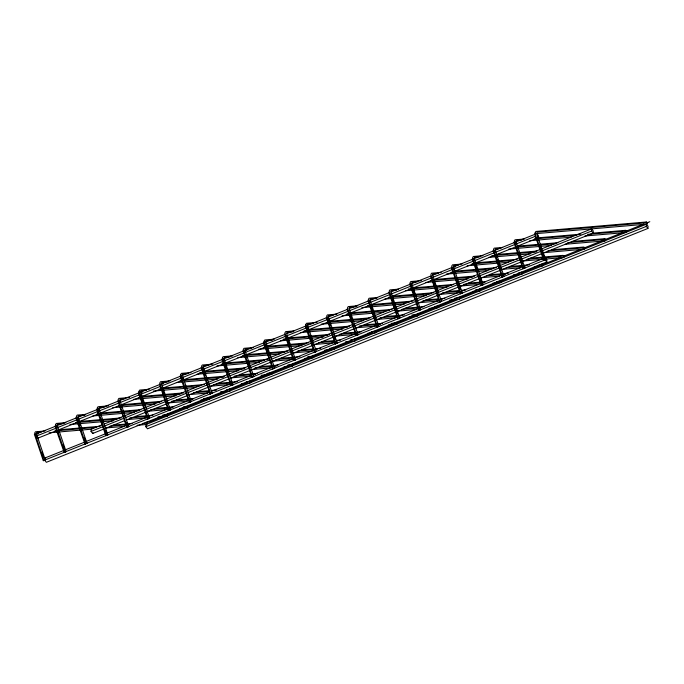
<?xml version="1.0" encoding="UTF-8"?>
<svg xmlns="http://www.w3.org/2000/svg" width="684" height="684" viewBox="0 0 684 684"><rect width="100%" height="100%" fill="white"/><g stroke="black" fill="none" stroke-linecap="round" stroke-linejoin="round"><path stroke-width="1.03" d="M164.22 416.094L149.36 422.045L145.863 422.344L147.214 423.02L146.607 424.473L137.065 425.294M168.042 415.539L167.512 414.034M188.365 405.689L188.912 406.322L188.314 407.784L179.832 408.51M209.218 397.344L209.766 397.977L209.167 399.43L200.686 400.157M229.268 388.957L230.619 389.632L230.012 391.086L220.47 391.906M251.447 382.151L251.473 381.279L250.122 380.612M271.77 372.293L272.326 372.934L271.719 374.387L261.117 375.302M292.624 363.948L293.171 364.589L292.572 366.043L284.091 366.769M312.673 355.569L314.024 356.236L313.426 357.698L304.944 358.425M333.527 347.216L334.878 347.891L334.271 349.344L324.729 350.165M354.38 338.871L355.731 339.546L355.124 341L345.582 341.812M376.029 330.56L376.585 331.193L375.978 332.655L367.496 333.373M396.882 322.207L397.43 322.848L396.831 324.301L388.35 325.028M417.736 313.862L418.283 314.503L417.685 315.957L409.203 316.683M437.786 305.483L439.137 306.15L438.529 307.603L428.988 308.424M459.434 297.164L459.99 297.805L459.383 299.259L449.841 300.079M479.484 288.785L480.843 289.46L480.236 290.914L472.815 291.546M501.141 280.474L501.688 281.107L501.09 282.56L492.608 283.287M521.191 272.087L522.542 272.762L521.943 274.216L513.462 274.942M542.044 263.742L543.395 264.409L542.788 265.871L534.307 266.598M564.223 256.936L564.249 256.064L562.898 255.388L529.98 258.21M551.894 249.771L583.743 247.044L585.102 247.719L584.495 249.173L544.207 252.627M572.739 241.426L604.596 238.699L605.947 239.366L605.349 240.828L565.061 244.273M592.532 233.167L625.45 230.346L626.801 231.021L626.202 232.474L584.854 236.014M647.654 222.676L537.308 232.124L536.752 233.073L537.137 235.211L545.729 259.629L543.746 260.33L544.284 259.971L535.64 235.424L535.153 232.68L535.871 231.457L646.303 222.001L647.654 222.676L647.047 224.13L536.795 233.569L538.419 235.621L538.693 237.151L538.291 237.827L537.453 237.254M35.953 434.596L36.355 433.921L75.992 418.052M37.013 437.606L37.851 438.179L38.253 437.503M55.763 424.909L55.207 425.85L55.592 427.996L64.159 452.329L66.134 451.628L57.157 425.072L57.721 424.123L64.082 423.576M44.451 458.716L44.845 458.041L63.672 450.508M76.617 416.556L76.061 417.505L76.437 419.643L85.013 443.976L86.988 443.283L78.01 416.718L78.575 415.778L84.936 415.231M77.66 417.898L78.053 417.223L117.614 401.388M97.47 408.211L96.906 409.16L97.29 411.298L105.858 435.631L107.841 434.938L98.864 408.374L99.419 407.425L104.729 406.971M102.07 424.858L91.169 429.227L91.049 431.424L92.673 433.485L93.067 432.801M119.76 400.525L119.632 402.731M139.168 391.513L138.613 392.462L138.997 394.6L147.564 418.933L149.54 418.24L140.571 391.675L141.126 390.735L146.427 390.282M161.065 384.511L161.458 383.835L163.579 383.647M145.991 424.533L145.863 426.731L147.487 428.791L647.928 228.439L648.056 226.233L646.431 224.181L145.991 424.533L146.829 425.097M180.875 374.815L180.32 375.764L180.696 377.901L189.271 402.243L191.246 401.542L182.269 374.986L182.833 374.037L188.134 373.584M203.165 367.137L203.037 369.343M222.574 358.125L222.018 359.074L222.403 361.212L230.97 385.545L232.953 384.853L223.976 358.288L224.532 357.339L229.841 356.886M264.281 341.427L263.725 342.376L264.109 344.514L272.677 368.847L274.652 368.154L265.674 341.59L266.238 340.649L272.6 340.102M305.987 324.729L305.423 325.678L305.808 327.816L314.375 352.149L316.359 351.456L307.381 324.9L307.937 323.951L313.246 323.498M307.022 326.071L307.424 325.396M327.875 317.727L328.277 317.051M369.582 301.028L369.976 300.353M411.281 284.339L411.683 283.655M452.988 267.641L453.389 266.965L455.51 266.777M473.841 259.287L474.234 258.612M494.694 250.942L495.088 250.267M535.35 232.902L534.794 233.851L535.179 235.989L543.746 260.33M546.79 261.955L546.909 259.749L545.285 257.697L545.165 259.894L546.79 261.955L46.35 462.299L44.725 460.246L43.306 460.674L34.354 434.203M591.609 228.875L591.489 231.081L593.114 233.133L593.233 230.927L591.609 228.875L521.251 257.047M646.431 224.181L646.303 226.387L647.928 228.439M604.015 239.289L604.596 238.699M624.868 230.936L625.45 230.346M645.722 222.591L646.303 222.001M43.306 460.674L545.165 259.894L541.976 250.848M66.109 451.543L64.159 452.329M86.962 443.198L85.013 443.976M107.815 434.844L105.858 435.631M128.695 426.585L126.711 427.286L128.695 426.585L119.717 400.029L120.273 399.08L125.582 398.627M149.54 418.24L147.564 418.933M170.367 409.801L168.418 410.588L170.393 409.896L161.415 383.331L161.98 382.382L168.341 381.843M191.221 401.457L189.271 402.243M212.074 393.112L210.116 393.89L212.1 393.197L203.122 366.633L203.678 365.692L208.988 365.23M230.97 385.545L232.928 384.759M253.781 376.414L251.823 377.192L253.798 376.499L244.829 349.943L245.385 348.994L251.746 348.447M274.626 368.069L272.677 368.847M295.479 359.716L293.53 360.502L295.505 359.81L286.528 333.245L287.092 332.296L293.453 331.749M316.359 351.456L314.375 352.149M337.212 343.111L335.228 343.804L337.212 343.111L328.234 316.547L328.79 315.598L333.031 315.238M358.04 334.673L356.082 335.459L358.057 334.758L349.088 308.202L349.644 307.253L356.005 306.706M378.885 326.328L376.935 327.106L378.91 326.413L369.933 299.857L370.497 298.908L376.858 298.361M399.738 317.974L397.789 318.761L399.764 318.069L390.786 291.504L391.351 290.555L396.652 290.101M418.634 310.416L420.592 309.63L418.634 310.416L409.682 283.937M439.487 302.063L441.445 301.285L439.487 302.063L430.663 276.302M462.299 292.932L460.341 293.718L462.316 293.026L453.347 266.461L453.902 265.512L458.143 265.153M483.143 284.587L481.194 285.373L483.169 284.672L474.192 258.116L474.756 257.167L480.057 256.714M503.997 276.242L502.047 277.02L504.022 276.327L495.045 249.763L495.609 248.822L500.91 248.36M524.876 267.983L522.892 268.675L524.876 267.983L515.898 241.418L516.454 240.469L521.764 240.016M119.589 400.593L159.235 384.724M161.21 383.929L285.083 334.339M287.066 333.544L347.515 309.348M349.498 308.552L389.136 292.684M391.12 291.888L430.758 276.02M432.741 275.224L451.568 267.692M453.552 266.897L493.19 251.028M495.173 250.233L534.811 234.364M36.226 436.118L118.477 403.192M120.461 402.397L160.099 386.528M162.082 385.742L201.72 369.873M203.704 369.078L264.152 344.873M266.136 344.078L347.395 311.553M349.37 310.758L535.675 236.168M37.851 438.179L56.678 430.638M58.662 429.843L77.489 422.31M79.472 421.515L119.11 405.646M121.094 404.851L160.731 388.982M162.715 388.187L202.353 372.318M204.336 371.523L264.785 347.327M266.769 346.531L536.307 238.622M104.053 424.063L143.691 408.194M145.675 407.407L185.313 391.539M187.296 390.744L477.654 274.498M479.629 273.711L519.267 257.834M91.049 431.424L123.744 418.334M125.728 417.539L186.176 393.343M188.16 392.548L227.798 376.679M229.781 375.884L269.419 360.015M271.403 359.22L591.489 231.081M92.673 433.485L124.377 420.788M126.36 419.993L186.809 395.797M188.793 395.001L228.43 379.133M230.414 378.337L593.114 233.133M65.655 449.713L146.915 417.18M148.898 416.385L167.725 408.844M169.709 408.057L209.347 392.188M211.33 391.393L250.968 375.525M252.952 374.729L543.31 258.484M167.195 414.906L186.022 407.373M188.006 406.578L206.833 399.037M208.817 398.242L226.652 391.103M230.619 389.521L247.463 382.775M251.43 381.185L268.273 374.439M272.241 372.857L289.084 366.111M292.059 364.923L310.887 357.381M313.862 356.193L331.697 349.054M333.681 348.259L351.516 341.119M355.483 339.529L372.327 332.783M376.294 331.201L393.138 324.455M397.105 322.865L414.94 315.726M417.915 314.537L435.751 307.398M438.726 306.201L456.561 299.062M459.537 297.873L476.38 291.127M480.348 289.546L499.175 282.005M501.158 281.209L518.994 274.07M521.96 272.882L539.804 265.734M542.771 264.546L560.615 257.406M563.582 256.218L580.434 249.472M584.393 247.882L603.228 240.349M605.203 239.554L623.047 232.415M626.014 231.226L643.858 224.078M647.816 222.497L649.8 221.702M145.863 426.731L646.303 226.387M544.284 259.971L545.704 259.544M524.577 238.99L515.018 239.802L514.3 241.024L523.44 268.316M538.376 237.801L580.853 234.167M534.495 238.93L576.937 235.296M587.547 234.381L626.801 231.021M529.724 240.742L571.072 237.194M502.663 247.428L494.164 248.155L493.446 249.369L502.586 276.669M518.592 246.06L537.701 244.427M539.821 244.239L557.879 242.7M516.822 247.001L556.083 243.641M567.754 242.64L605.947 239.366M508.87 249.087L551.278 245.453M482.87 255.679L473.311 256.5L472.593 257.723L481.733 285.014M497.738 254.414L537.025 251.045M491.728 255.713L536.29 251.9M547.961 250.9L585.102 247.719M489.077 257.346L530.425 253.807M462.016 264.033L452.466 264.853L451.748 266.067L460.879 293.368M476.885 262.759L517.232 259.304M471.943 263.973L513.316 260.424M527.107 259.245L543.028 257.885M545.148 257.697L564.249 256.064M467.172 265.785L508.511 262.246M522.294 261.057L542.438 259.339M546.678 258.971L563.642 257.517M441.171 272.377L431.613 273.198L430.894 274.412L440.026 301.712M454.971 271.197L496.379 267.649M510.187 266.469L521.866 265.469M523.987 265.289L529.296 264.828M438.359 273.412L433.049 273.865L432.493 274.806L441.445 301.285M451.089 272.317L492.463 268.778M506.263 267.589L525.355 265.956M539.154 264.776L543.395 264.409M446.319 274.13L487.666 270.59M501.449 269.411L520.524 267.777M421.378 280.637L410.759 281.543L410.041 282.766L419.181 310.057M434.118 279.542L474.474 276.088M489.334 274.814L508.451 273.181M417.505 281.757L412.196 282.21L411.64 283.159L420.592 309.63M430.236 280.662L472.678 277.029M486.469 275.849L501.321 274.575M503.441 274.395L505.57 274.216M518.301 273.121L522.542 272.762M425.465 282.475L467.873 278.85M480.596 277.755L499.679 276.122M398.404 289.161L389.906 289.896L389.187 291.11L398.327 318.411M413.264 287.896L453.62 284.433M468.48 283.167L480.168 282.167M482.288 281.979L485.469 281.705M408.322 289.101L451.825 285.382M463.495 284.382L484.717 282.56M496.387 281.56L501.688 281.107M405.672 290.734L434.297 288.28M436.418 288.101L447.02 287.194M459.742 286.109L478.826 284.467M377.551 297.514L369.052 298.241L368.334 299.455L377.474 326.755M393.48 296.146L433.827 292.692M448.695 291.418L459.315 290.512M461.435 290.332L465.684 289.965M388.529 297.36L430.971 293.727M442.642 292.726L459.622 291.273M475.534 289.913L480.843 289.46M384.818 299.079L426.166 295.539M439.949 294.359L459.032 292.726M357.758 305.774L348.207 306.586L347.489 307.809L356.62 335.1M372.626 304.5L412.974 301.046M425.722 299.951L438.461 298.857M440.581 298.677L444.831 298.309M367.684 305.705L409.058 302.166M422.849 300.986L441.949 299.353M454.68 298.258L459.99 297.805M361.853 307.612L404.253 303.978M418.035 302.798L438.179 301.08M336.913 314.118L327.354 314.939L326.636 316.153L335.767 343.453M350.712 312.939L392.12 309.39M404.868 308.296L423.977 306.663M346.831 314.059L348.951 313.879M351.072 313.691L371.232 311.964M373.353 311.784L389.264 310.425M402.004 309.33L417.915 307.971M434.896 306.517L439.137 306.15M342.06 315.871L383.408 312.332M397.19 311.152L416.265 309.51M317.119 322.378L306.5 323.284L305.782 324.498L314.922 351.798M329.859 321.283L350.037 319.556M352.157 319.377L370.215 317.829M385.075 316.555L396.754 315.555M398.883 315.375L404.193 314.922M327.037 322.318L368.419 318.77M380.09 317.769L400.251 316.042M411.922 315.042L418.283 314.503M321.206 324.216L363.614 320.582M376.337 319.496L395.42 317.863M294.146 330.902L285.647 331.629L284.929 332.851L294.069 360.143M309.006 329.628L349.362 326.174M364.221 324.9L382.279 323.361M304.064 330.842L329.526 328.662M331.646 328.482L347.566 327.114M359.237 326.123L376.209 324.661M378.337 324.481L380.458 324.301M391.068 323.395L397.43 322.848M300.353 332.561L342.761 328.936M356.544 327.756L375.627 326.123M274.352 339.161L264.793 339.982L264.075 341.196L273.215 368.496M289.221 337.887L308.33 336.254M310.459 336.066L329.568 334.433M343.377 333.253L355.056 332.253M357.176 332.065L361.426 331.706M283.21 339.187L327.773 335.374M339.444 334.373L359.604 332.646M371.275 331.646L376.585 331.193M280.56 340.82L322.968 337.186M335.69 336.101L354.774 334.467M253.499 347.506L243.949 348.327L243.23 349.55L252.362 376.841M266.247 346.42L308.715 342.778M321.463 341.692L334.202 340.598M336.323 340.418L340.572 340.051M263.425 347.446L305.859 343.813M318.59 342.727L334.51 341.359M350.422 339.999L355.731 339.546M246.992 350.259L244.872 350.439L244.744 352.645M258.655 349.259L302.114 345.54M313.776 344.539L333.92 342.812M232.654 355.86L223.095 356.672L222.377 357.894L231.508 385.186M245.394 354.765L266.632 352.944M268.752 352.764L287.87 351.131M301.67 349.943L313.349 348.943M315.469 348.763L320.779 348.31M242.572 355.8L285.006 352.157M297.745 351.072L316.837 349.438M329.568 348.344L334.878 347.891M237.801 357.612L279.149 354.064M292.932 352.884L312.015 351.251M212.861 364.11L202.242 365.025L201.523 366.239L210.663 393.539M225.6 363.024L268.077 359.382M280.816 358.296L299.934 356.655M221.719 364.144L246.12 362.05M248.241 361.87L264.161 360.511M275.832 359.51L292.803 358.057M307.663 356.783L314.024 356.236M216.948 365.957L259.356 362.323M272.078 361.238L292.222 359.51M190.947 372.549L181.388 373.37L180.67 374.593L189.81 401.884M204.747 371.369L245.103 367.915M259.963 366.641L271.651 365.641M273.771 365.461L278.02 365.094M199.805 372.583L244.368 368.77M254.978 367.855L276.199 366.043M287.87 365.042L293.171 364.589M197.154 374.216L238.502 370.677M251.225 369.582L271.368 367.855M170.094 380.902L160.535 381.715L159.817 382.937L168.957 410.229M183.902 379.714L224.249 376.26M240.178 374.9L250.797 373.986M252.918 373.806L257.167 373.447M180.012 380.843L223.514 377.115M234.125 376.209L251.105 374.755M253.225 374.567L255.346 374.387M267.017 373.387L272.326 372.934M176.301 382.561L182.662 382.014M184.783 381.834L217.649 379.022M230.371 377.927L250.515 376.209M149.24 389.247L139.69 390.068L138.972 391.282L148.103 418.582M164.109 387.973L183.218 386.34M185.347 386.152L204.456 384.519M217.204 383.425L237.374 381.698M159.167 389.187L200.54 385.648M213.271 384.553L233.432 382.826M246.163 381.74L251.473 381.279M140.613 392.18L142.734 392M153.336 391.094L195.735 387.46M209.518 386.28L229.662 384.553M241.324 383.553L250.866 382.741M129.456 397.507L118.836 398.413L118.118 399.636L127.25 426.927M142.195 396.412L183.611 392.864M196.351 391.778L209.09 390.684M211.219 390.504L216.52 390.051M138.313 397.532L180.747 393.898M193.487 392.813L209.398 391.445M226.378 389.991L230.619 389.632M133.542 399.345L175.95 395.72M188.673 394.625L207.756 392.992M108.602 405.851L97.983 406.766L97.265 407.98L106.405 435.281M121.342 404.766L141.52 403.03M143.64 402.85L161.698 401.303M176.558 400.029L193.546 398.575M118.52 405.792L159.902 402.252M171.573 401.252L192.794 399.43M203.405 398.524L209.766 397.977M112.689 407.698L155.097 404.064M167.819 402.979L186.903 401.337M85.628 414.384L77.13 415.111L76.411 416.325L85.551 443.625M100.488 413.11L140.844 409.656M156.773 408.288L173.762 406.835M96.606 414.23L121.008 412.144M123.129 411.956L139.049 410.597M150.719 409.596L167.691 408.143M169.82 407.963L171.94 407.784M183.611 406.783L188.912 406.322M92.896 415.949L134.244 412.409M146.966 411.323L166.05 409.69M65.835 422.635L56.276 423.456L55.558 424.678L64.698 451.97M80.703 421.37L121.051 417.907M135.919 416.642L152.908 415.179M75.753 422.575L117.135 419.036M129.866 417.941L147.906 416.402M162.758 415.128L168.067 414.675M69.922 424.482L113.39 420.763M127.173 419.583L146.256 417.941M157.918 416.949L167.46 416.128L166.109 415.453M44.982 430.988L35.431 431.809L34.713 433.023L43.844 460.323M59.85 429.714L100.197 426.26M112.945 425.166L125.685 424.08M127.805 423.892L132.055 423.533M41.108 432.108L36.868 432.468L36.312 433.417L45.264 459.887M54.908 430.929L96.282 427.38M110.073 426.2L129.173 424.567M142.965 423.387L147.214 423.02M35.73 433.972L38.475 433.741M49.077 432.827L91.699 429.176M105.259 428.022L124.437 426.38M375.978 332.655L374.627 331.979M44.845 458.041L45.683 458.613M603.998 240.152L604.545 240.794M583.144 248.497L583.691 249.138M499.739 281.893L500.286 282.526M478.886 290.238L479.433 290.88M395.48 323.626L396.027 324.267M291.222 365.367L291.769 366.008M270.368 373.721L270.915 374.353M186.963 407.108L187.51 407.749M539.856 244.821L540.916 247.839M518.652 252.165L522.542 263.22M522.892 268.675L513.941 242.204M497.439 259.51L500.628 268.555M502.047 277.02L493.096 250.549M476.235 266.846L478.005 271.873M480.484 278.91L482.254 283.937M481.194 285.373L472.242 258.894M456.45 278.208L460.341 289.272M460.341 293.718L451.389 267.247M433.827 281.534L437.717 292.59M412.623 288.879L415.094 295.916M391.41 296.223L393.18 301.242M394.95 306.27L397.43 313.306M397.789 318.761L388.837 292.29M370.916 305.568L375.516 318.641M376.935 327.106L367.983 300.635M349.712 312.913L352.893 321.959M356.082 335.459L347.13 308.98M328.508 320.257L330.278 325.285M334.168 336.34L335.228 339.358M335.228 343.804L326.277 317.333M307.296 327.602L308.364 330.62M310.134 335.639L312.605 342.675M286.801 336.956L289.99 346.001M293.53 360.502L284.578 334.023M265.597 344.3L268.077 351.328M248.634 363.7L249.703 366.718M251.823 377.192L242.871 350.721M224.6 362.999L227.789 372.045M203.396 370.343L205.166 375.371M210.116 393.89L201.164 367.419M182.192 377.688L183.252 380.706M163.108 391.06L164.878 396.087M168.418 410.588L159.466 384.117M140.485 394.386L142.965 401.423M147.915 415.487L148.984 418.505M126.711 422.832L127.771 425.85M126.711 427.286L117.759 400.807M101.617 419.121L102.677 422.139M105.507 430.176L107.277 435.204M78.284 420.429L80.054 425.457M84.303 437.521L86.423 443.548M63.099 444.865L65.57 451.893M41.886 452.201L43.656 457.228"/></g></svg>
